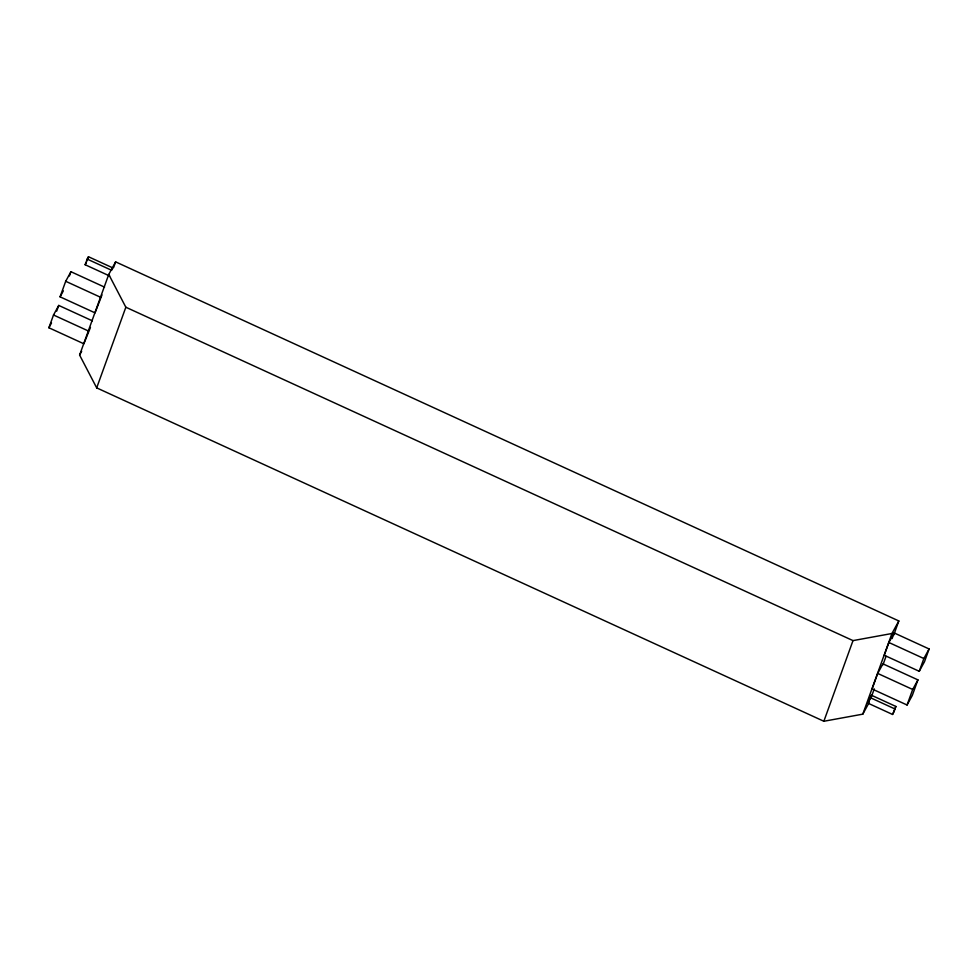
<?xml version="1.0" encoding="UTF-8"?>
<svg xmlns="http://www.w3.org/2000/svg" width="978" height="978" viewBox="0 0 978 978"><rect width="100%" height="100%" fill="white"/><g stroke="black" fill="none" stroke-linecap="round" stroke-linejoin="round"><path stroke-width="1.47" d="M90.453 327.447L83.863 343.791L48.9 327.764L53.509 315.002L58.753 305.429L92.384 320.845M101.981 294.928L95.049 312.874L60.074 296.835L65.697 281.285L70.942 271.713L104.56 287.129M56.712 311.102L58.753 305.429M69.414 275.955L70.942 271.713M109.585 275.943L85.147 264.732L87.189 259.084L88.472 256.737L112.91 267.948L111.626 270.295L87.189 259.084M86.944 260.979L88.472 256.737M868.977 702.852L862.804 714.148L823.855 721.263L96.688 387.875L79.609 355.063L108.754 274.427L115.624 261.872L898.819 620.957L893.709 635.101M113.582 267.532L115.624 261.872M96.688 387.875L125.844 307.226L108.754 274.427M823.855 721.263L852.999 640.614L891.948 633.5L898.819 620.957M862.804 714.148L891.948 633.5M877.706 673.426L872.095 688.977L907.058 705.004L912.303 695.431L917.926 679.881L882.951 663.854L877.706 673.426L912.682 689.466L907.058 705.004M888.892 642.497L884.271 655.26L919.247 671.299L924.491 661.727L929.1 648.964L894.136 632.925L888.892 642.497L923.855 658.536L919.247 671.299M868.122 703.243L871.447 695.248L895.885 706.458L893.843 712.106L892.559 714.453L868.122 703.243L871.447 695.248M892.083 638.597L894.136 632.925M871.202 697.351L874.271 688.867M882.963 664.808L886.031 656.324M892.559 714.453L895.885 706.458M60.074 296.835L63.35 290.857M48.9 327.764L51.516 322.972M85.147 264.732L86.431 262.385M79.609 355.063L81.663 351.298M923.855 658.536L929.1 648.964M912.682 689.466L917.926 679.881M125.844 307.226L852.999 640.614M65.697 281.285L100.673 297.324M53.509 315.002L88.485 331.029M870.163 697.595L894.601 708.805"/></g></svg>
